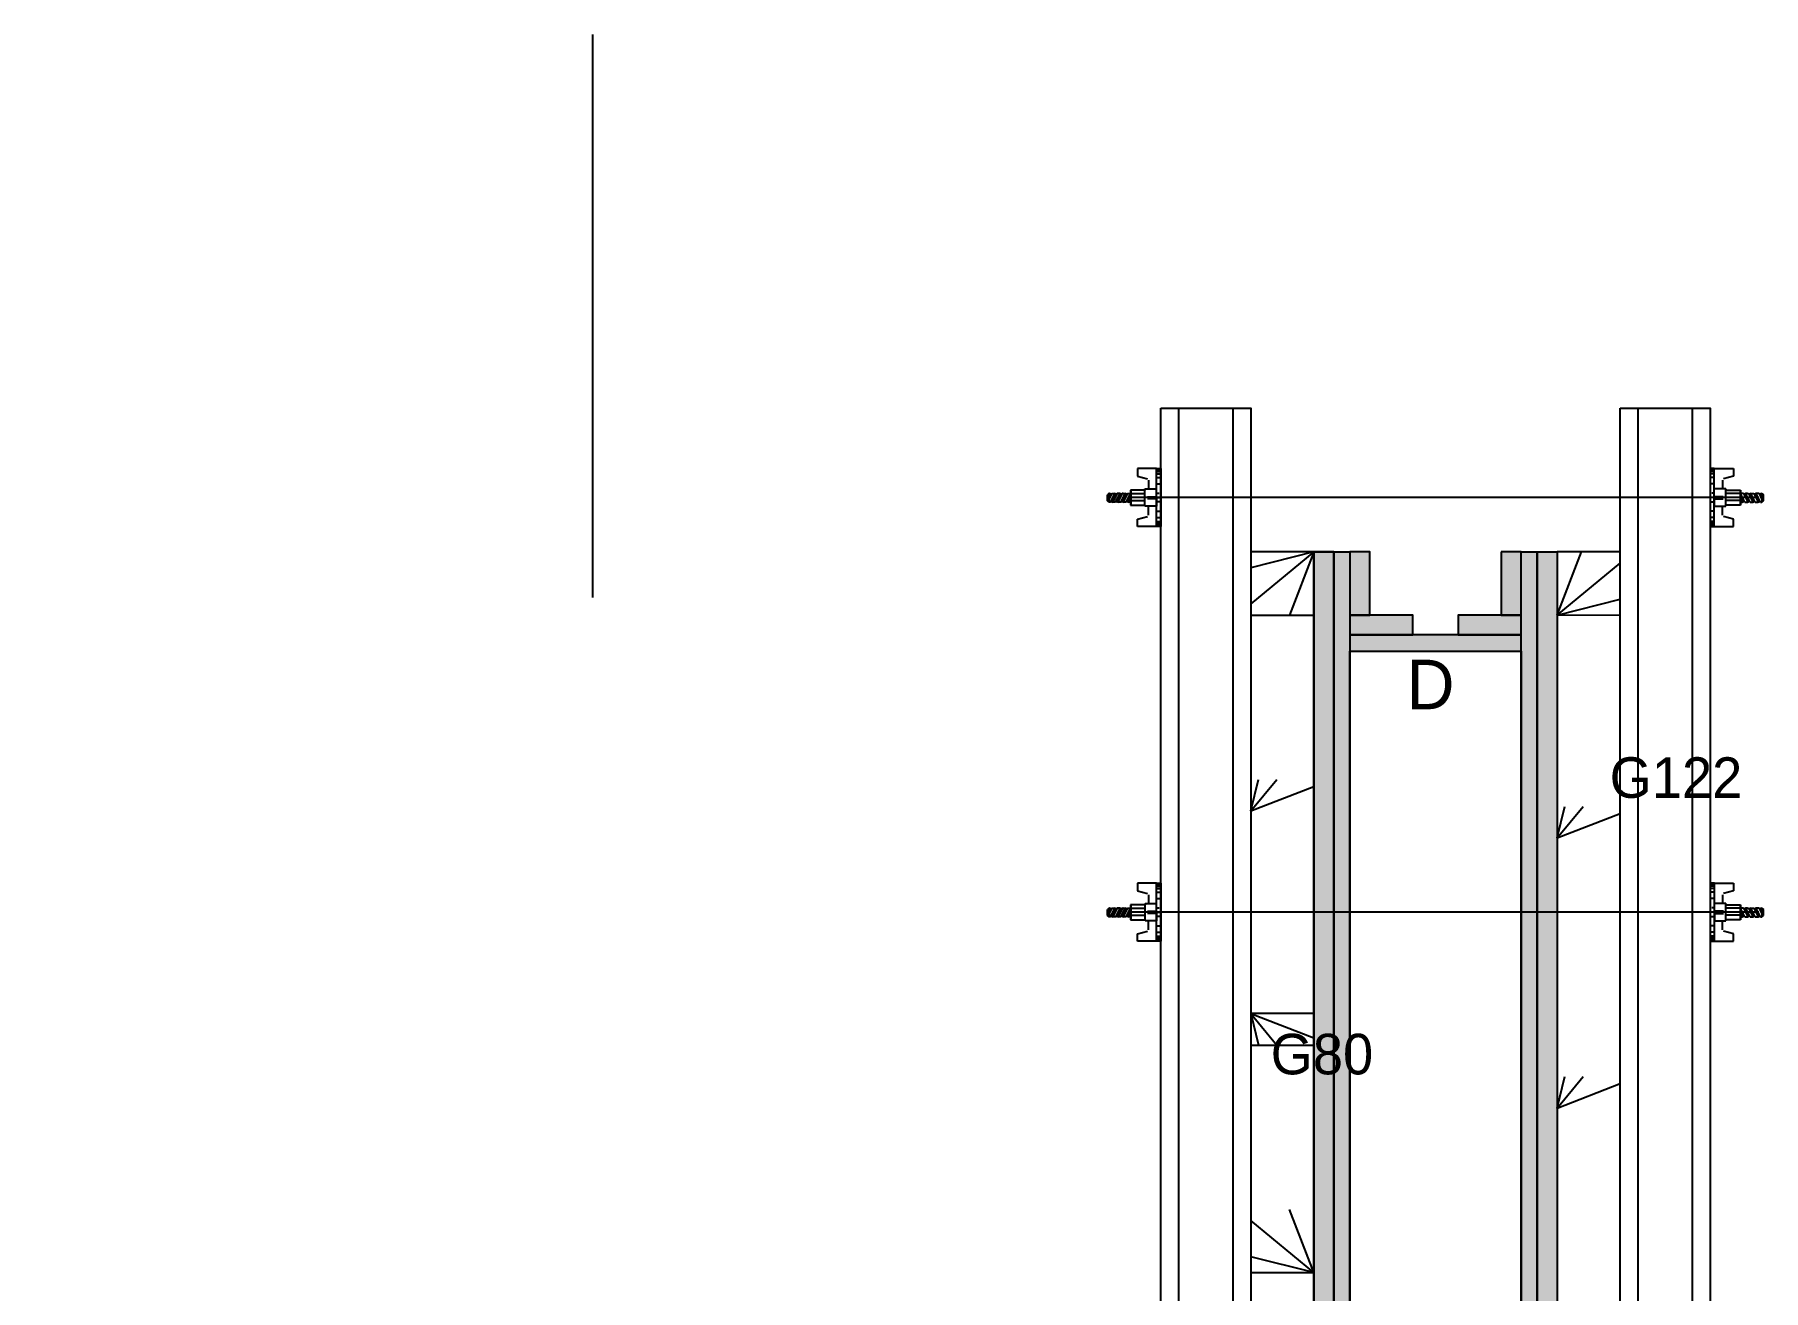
# Model space of a CAD drawing. Header units: metres. Extents: x 15022 to 19580, y 531 to 1202.
# Drawn here: x 15068.7 to 15452.5, y 922.9 to 1201.9 of the extents above; entities that cross this region are included whole.
import ezdxf

# ---------------------------------------------------------------- set-up
doc = ezdxf.new("R2010")
doc.units = ezdxf.units.M
for name, color, linetype in [('CHAPA', 7, 'Continuous'), ('CONCRETO', 7, 'Continuous'), ('Hachura', 7, 'Continuous'), ('Madeira', 7, 'Continuous'), ('Perfil Metálico', 7, 'Continuous'), ('SARRAFO', 7, 'Continuous'), ('TEXTO_GERAL', 7, 'Continuous')]:
    doc.layers.add(name, color=color, linetype=linetype)

msp = doc.modelspace()

# ---------------------------------------------------------------- hatches: boundary and pattern name
at = {"layer": 'Hachura'}
h = msp.add_hatch(color=7, dxfattribs=at)
h.dxf.hatch_style = 1
h.paths.add_polyline_path([(15352.73, 1086.94), (15357.13, 1086.94), (15357.13, 1086.94), (15357.13, 666.94), (15357.13, 666.94), (15352.73, 666.94), (15352.73, 666.94), (15352.73, 1086.94)])
h = msp.add_hatch(color=7, dxfattribs=at)
h.dxf.hatch_style = 1
h.paths.add_polyline_path([(15357.13, 1086.94), (15360.73, 1086.94), (15360.73, 1086.94), (15360.73, 666.94), (15360.73, 666.94), (15357.13, 666.94), (15357.13, 666.94), (15357.13, 1086.94)])
h = msp.add_hatch(color=7, dxfattribs=at)
h.dxf.hatch_style = 1
h.paths.add_polyline_path([(15365.13, 1072.94), (15360.73, 1072.94), (15360.73, 1072.94), (15360.73, 1086.94), (15360.73, 1086.94), (15365.13, 1086.94), (15365.13, 1086.94), (15365.13, 1072.94)])
h = msp.add_hatch(color=7, dxfattribs=at)
h.dxf.hatch_style = 1
h.paths.add_polyline_path([(15398.73, 1072.94), (15394.33, 1072.94), (15394.33, 1072.94), (15394.33, 1086.94), (15394.33, 1086.94), (15398.73, 1086.94), (15398.73, 1086.94), (15398.73, 1072.94)])
h = msp.add_hatch(color=7, dxfattribs=at)
h.dxf.hatch_style = 1
h.paths.add_polyline_path([(15402.33, 606.94), (15398.73, 606.94), (15398.73, 606.94), (15398.73, 1086.94), (15398.73, 1086.94), (15402.33, 1086.94), (15402.33, 1086.94), (15402.33, 606.94)])
h = msp.add_hatch(color=7, dxfattribs=at)
h.dxf.hatch_style = 1
h.paths.add_polyline_path([(15402.33, 1086.94), (15406.73, 1086.94), (15406.73, 1086.94), (15406.73, 606.94), (15406.73, 606.94), (15402.33, 606.94), (15402.33, 606.94), (15402.33, 1086.94)])
h = msp.add_hatch(color=7, dxfattribs=at)
h.dxf.hatch_style = 1
h.paths.add_polyline_path([(15374.73, 1072.94), (15374.73, 1068.54), (15374.73, 1068.54), (15360.73, 1068.54), (15360.73, 1068.54), (15360.73, 1072.94), (15360.73, 1072.94), (15374.73, 1072.94)])
h = msp.add_hatch(color=7, dxfattribs=at)
h.dxf.hatch_style = 1
h.paths.add_polyline_path([(15398.73, 1072.94), (15398.73, 1068.54), (15398.73, 1068.54), (15384.73, 1068.54), (15384.73, 1068.54), (15384.73, 1072.94), (15384.73, 1072.94), (15398.73, 1072.94)])
h = msp.add_hatch(color=7, dxfattribs=at)
h.dxf.hatch_style = 1
h.paths.add_polyline_path([(15398.73, 1064.94), (15398.73, 1068.54), (15398.73, 1068.54), (15360.73, 1068.54), (15360.73, 1068.54), (15360.73, 1064.94), (15360.73, 1064.94), (15398.73, 1064.94)])

# ---------------------------------------------------------------- linework, layer by layer
at = {"layer": 'CHAPA', "color": 7, "lineweight": 25}
for points in [[(15360.73, 1086.94), (15360.73, 666.94), (15357.13, 666.94), (15357.13, 1086.94)], [(15402.33, 606.94), (15398.73, 606.94), (15398.73, 1086.94), (15402.33, 1086.94)], [(15398.73, 1064.94), (15398.73, 1068.54), (15360.73, 1068.54), (15360.73, 1064.94)]]:
    msp.add_lwpolyline(points, close=True, dxfattribs=at)
at = {"layer": 'CONCRETO', "color": 7, "lineweight": 25}
msp.add_lwpolyline([(15068.73, 628.94), (15068.73, 666.94), (15360.73, 666.94), (15360.73, 1064.94), (15398.73, 1064.94), (15398.73, 628.94)], close=True, dxfattribs=at)
at = {"layer": 'Defpoints', "color": 7, "lineweight": 25}
msp.add_line((15192.68, 1076.85), (15192.68, 1201.85), dxfattribs=at)
at = {"layer": 'Hachura', "color": 7, "lineweight": 25}
for p, q in [((15317.82, 1105.47), (15313.57, 1105.47)), ((15313.57, 1105.47), (15313.57, 1103.79)), ((15317.82, 1092.57), (15317.82, 1105.47)), ((15317.82, 1105.47), (15318.73, 1105.47)), ((15318.73, 1105.47), (15318.73, 1092.58)), ((15440.73, 1105.47), (15440.73, 1092.57)), ((15441.63, 1105.47), (15440.73, 1105.47)), ((15441.63, 1092.57), (15441.63, 1105.47)), ((15441.63, 1105.47), (15445.88, 1105.47)), ((15445.88, 1105.47), (15445.88, 1103.79)), ((15313.57, 1103.79), (15315.78, 1103.21)), ((15316.02, 1102.9), (15316.02, 1100.95)), ((15317.8, 1105.33), (15318.73, 1105.33)), ((15317.8, 1105.12), (15318.73, 1105.12)), ((15317.8, 1104.79), (15318.73, 1104.79)), ((15317.8, 1104.32), (15318.73, 1104.32)), ((15317.8, 1103.48), (15318.73, 1103.48)), ((15317.8, 1102.05), (15318.73, 1102.05)), ((15318.73, 1104.52), (15318.73, 1096.7)), ((15441.65, 1105.33), (15440.72, 1105.33)), ((15441.65, 1105.12), (15440.72, 1105.12)), ((15441.65, 1104.78), (15440.72, 1104.78)), ((15441.65, 1104.32), (15440.72, 1104.32)), ((15441.65, 1103.48), (15440.72, 1103.48)), ((15440.73, 1104.52), (15440.73, 1096.7)), ((15441.65, 1102.05), (15440.73, 1102.05)), ((15443.43, 1102.9), (15443.43, 1100.95)), ((15445.88, 1103.79), (15443.67, 1103.21)), ((15307.25, 1099.92), (15306.92, 1099.6)), ((15306.92, 1098.31), (15306.92, 1099.6)), ((15307.25, 1097.99), (15306.92, 1098.31)), ((15307.25, 1099.41), (15307.58, 1100.08)), ((15307.81, 1100.02), (15307.25, 1098.89)), ((15307.25, 1099.67), (15307.37, 1099.92)), ((15307.37, 1099.92), (15307.25, 1099.92)), ((15307.89, 1099.92), (15307.25, 1098.63)), ((15307.25, 1099.92), (15307.25, 1097.99)), ((15307.57, 1097.99), (15307.25, 1097.99)), ((15307.25, 1097.99), (15307.25, 1097.99)), ((15307.57, 1097.99), (15308.54, 1099.92)), ((15307.57, 1097.99), (15308.54, 1099.92)), ((15307.66, 1097.92), (15308.74, 1100.08)), ((15307.89, 1099.92), (15308.54, 1099.92)), ((15308.97, 1100.02), (15307.9, 1097.88)), ((15309.05, 1099.92), (15308.08, 1097.99)), ((15308.73, 1097.99), (15308.08, 1097.99)), ((15308.73, 1097.99), (15309.7, 1099.92)), ((15308.82, 1097.92), (15309.9, 1100.08)), ((15309.7, 1099.92), (15309.05, 1099.92)), ((15310.13, 1100.02), (15309.06, 1097.88)), ((15310.21, 1099.92), (15309.24, 1097.99)), ((15309.89, 1097.99), (15309.24, 1097.99)), ((15309.46, 1097.99), (15309.24, 1097.99)), ((15309.89, 1097.99), (15310.86, 1099.92)), ((15309.98, 1097.92), (15311.07, 1100.08)), ((15310.42, 1099.92), (15310.21, 1099.92)), ((15311.29, 1100.02), (15310.22, 1097.88)), ((15311.37, 1099.92), (15310.41, 1097.99)), ((15311.05, 1097.99), (15310.41, 1097.99)), ((15310.42, 1099.92), (15310.86, 1099.92)), ((15311.05, 1097.99), (15312.02, 1099.92)), ((15311.37, 1099.92), (15312.02, 1099.92)), ((15312.02, 1099.15), (15311.38, 1097.88)), ((15312.02, 1098.89), (15311.57, 1097.99)), ((15312.02, 1097.99), (15311.57, 1097.99)), ((15451.53, 1099.02), (15311.73, 1099.01)), ((15312.02, 1100.7), (15312.02, 1097.34)), ((15315.24, 1100.7), (15312.02, 1100.7)), ((15312.02, 1099.92), (15315.24, 1099.92)), ((15312.02, 1098.38), (15315.24, 1098.38)), ((15312.09, 1100.7), (15312.09, 1097.34)), ((15315.24, 1097.09), (15315.24, 1100.96)), ((15315.24, 1100.96), (15317.82, 1100.96)), ((15315.24, 1100.96), (15315.24, 1100.7)), ((15315.24, 1100.96), (15315.24, 1100.7)), ((15315.82, 1099.22), (15317.82, 1099.22)), ((15317.82, 1098.71), (15315.82, 1098.71)), ((15317.82, 1099.02), (15317.82, 1097.09)), ((15317.82, 1099.02), (15318.73, 1099.02)), ((15317.82, 1097.73), (15317.82, 1098.38)), ((15317.82, 1092.57), (15317.82, 1097.73)), ((15318.14, 1098.06), (15317.93, 1098.06)), ((15317.95, 1100), (15318.38, 1100)), ((15318.58, 1098.06), (15318.14, 1098.06)), ((15441.63, 1099.01), (15440.73, 1099.01)), ((15440.88, 1098.06), (15441.31, 1098.06)), ((15441.5, 1100), (15441.07, 1100)), ((15441.31, 1098.06), (15441.52, 1098.06)), ((15444.21, 1100.96), (15441.63, 1100.96)), ((15443.63, 1099.22), (15441.63, 1099.22)), ((15441.63, 1099.02), (15441.63, 1097.09)), ((15441.63, 1098.71), (15443.63, 1098.71)), ((15441.63, 1097.73), (15441.63, 1098.38)), ((15441.63, 1092.57), (15441.63, 1097.73)), ((15444.21, 1097.09), (15444.21, 1100.96)), ((15444.21, 1100.96), (15444.21, 1100.7)), ((15444.21, 1100.96), (15444.21, 1100.7)), ((15444.21, 1100.7), (15447.43, 1100.7)), ((15447.43, 1099.92), (15444.21, 1099.92)), ((15447.43, 1098.38), (15444.21, 1098.38)), ((15447.36, 1100.7), (15447.36, 1097.34)), ((15447.43, 1100.7), (15447.43, 1097.34)), ((15448.08, 1099.92), (15447.43, 1099.92)), ((15448.4, 1097.99), (15447.43, 1099.92)), ((15447.43, 1099.15), (15448.07, 1097.88)), ((15447.43, 1098.89), (15447.88, 1097.99)), ((15447.43, 1097.99), (15447.88, 1097.99)), ((15448.08, 1099.92), (15449.04, 1097.99)), ((15448.16, 1100.02), (15449.23, 1097.88)), ((15449.47, 1097.92), (15448.39, 1100.08)), ((15448.4, 1097.99), (15449.04, 1097.99)), ((15449.03, 1099.92), (15448.59, 1099.92)), ((15449.56, 1097.99), (15448.59, 1099.92)), ((15449.03, 1099.92), (15449.24, 1099.92)), ((15449.24, 1099.92), (15450.21, 1097.99)), ((15449.32, 1100.02), (15450.39, 1097.88)), ((15450.63, 1097.92), (15449.55, 1100.08)), ((15449.56, 1097.99), (15450.21, 1097.99)), ((15449.75, 1099.92), (15450.4, 1099.92)), ((15450.72, 1097.99), (15449.75, 1099.92)), ((15449.99, 1097.99), (15450.21, 1097.99)), ((15450.4, 1099.92), (15451.37, 1097.99)), ((15450.48, 1100.02), (15451.55, 1097.88)), ((15451.79, 1097.92), (15450.71, 1100.08)), ((15450.72, 1097.99), (15451.37, 1097.99)), ((15451.88, 1097.99), (15450.92, 1099.92)), ((15451.56, 1099.92), (15450.92, 1099.92)), ((15451.88, 1097.99), (15450.92, 1099.92)), ((15451.56, 1099.92), (15452.2, 1098.63)), ((15451.64, 1100.02), (15452.2, 1098.89)), ((15452.2, 1099.41), (15451.87, 1100.08)), ((15451.88, 1097.99), (15452.2, 1097.99)), ((15452.2, 1099.67), (15452.08, 1099.92)), ((15452.08, 1099.92), (15452.2, 1099.92)), ((15452.2, 1099.92), (15452.53, 1099.6)), ((15452.2, 1099.92), (15452.2, 1097.99)), ((15452.2, 1097.99), (15452.53, 1098.31)), ((15452.2, 1097.99), (15452.2, 1097.99)), ((15452.53, 1098.31), (15452.53, 1099.6)), ((15312.02, 1097.34), (15315.24, 1097.34)), ((15313.57, 1094.25), (15315.78, 1094.83)), ((15313.57, 1092.57), (15313.57, 1094.25)), ((15317.82, 1097.09), (15315.24, 1097.09)), ((15316.02, 1095.14), (15316.02, 1097.09)), ((15317.8, 1095.98), (15318.73, 1095.98)), ((15317.8, 1094.57), (15318.73, 1094.57)), ((15441.65, 1095.98), (15440.72, 1095.98)), ((15441.65, 1094.57), (15440.72, 1094.57)), ((15441.63, 1097.09), (15444.21, 1097.09)), ((15443.43, 1095.14), (15443.43, 1097.09)), ((15445.88, 1094.25), (15443.67, 1094.83)), ((15447.43, 1097.34), (15444.21, 1097.34)), ((15445.88, 1092.57), (15445.88, 1094.25)), ((15318.73, 1092.58), (15313.59, 1092.58)), ((15317.8, 1093.72), (15318.73, 1093.72)), ((15317.8, 1093.26), (15318.73, 1093.26)), ((15317.8, 1092.92), (15318.73, 1092.92)), ((15317.8, 1092.71), (15318.73, 1092.71)), ((15441.65, 1093.72), (15440.72, 1093.72)), ((15441.65, 1093.26), (15440.72, 1093.26)), ((15441.65, 1092.92), (15440.72, 1092.92)), ((15441.65, 1092.71), (15440.72, 1092.71)), ((15440.73, 1092.57), (15445.86, 1092.57)), ((15317.83, 1013.38), (15313.57, 1013.38)), ((15313.57, 1013.38), (15313.57, 1011.71)), ((15317.83, 1000.49), (15317.83, 1013.38)), ((15317.83, 1013.38), (15318.73, 1013.38)), ((15318.73, 1013.38), (15318.73, 1000.49)), ((15440.73, 1013.38), (15440.73, 1000.49)), ((15441.64, 1013.38), (15440.73, 1013.38)), ((15441.64, 1000.49), (15441.64, 1013.38)), ((15441.64, 1013.38), (15445.89, 1013.38)), ((15445.89, 1013.38), (15445.89, 1011.71)), ((15313.57, 1011.71), (15315.78, 1011.13)), ((15316.03, 1010.81), (15316.03, 1008.87)), ((15317.81, 1013.25), (15318.74, 1013.25)), ((15317.81, 1013.04), (15318.74, 1013.04)), ((15317.81, 1012.7), (15318.74, 1012.7)), ((15317.81, 1012.24), (15318.74, 1012.24)), ((15317.81, 1011.39), (15318.74, 1011.39)), ((15317.81, 1009.96), (15318.73, 1009.96)), ((15318.73, 1012.43), (15318.73, 1004.62)), ((15441.66, 1013.25), (15440.73, 1013.25)), ((15441.66, 1013.04), (15440.73, 1013.04)), ((15441.66, 1012.7), (15440.73, 1012.7)), ((15440.73, 1012.43), (15440.73, 1004.62)), ((15441.66, 1012.24), (15440.73, 1012.24)), ((15441.66, 1011.39), (15440.73, 1011.39)), ((15441.66, 1009.96), (15440.73, 1009.96)), ((15443.44, 1010.81), (15443.44, 1008.87)), ((15445.89, 1011.71), (15443.68, 1011.13)), ((15307.26, 1007.84), (15306.93, 1007.51)), ((15306.93, 1006.22), (15306.93, 1007.51)), ((15307.26, 1005.9), (15306.93, 1006.22)), ((15307.25, 1007.32), (15307.59, 1008)), ((15307.82, 1007.94), (15307.25, 1006.81)), ((15307.25, 1007.58), (15307.38, 1007.84)), ((15307.38, 1007.84), (15307.25, 1007.84)), ((15307.9, 1007.84), (15307.25, 1006.55)), ((15307.58, 1005.9), (15307.25, 1005.9)), ((15307.26, 1007.84), (15307.26, 1005.9)), ((15307.26, 1005.9), (15307.26, 1005.9)), ((15307.58, 1005.9), (15308.54, 1007.84)), ((15307.58, 1005.9), (15308.54, 1007.84)), ((15307.67, 1005.83), (15308.75, 1008)), ((15307.9, 1007.84), (15308.54, 1007.84)), ((15308.98, 1007.94), (15307.91, 1005.8)), ((15309.06, 1007.84), (15308.09, 1005.9)), ((15308.74, 1005.9), (15308.09, 1005.9)), ((15308.74, 1005.9), (15309.7, 1007.84)), ((15308.83, 1005.83), (15309.91, 1008)), ((15309.7, 1007.84), (15309.06, 1007.84)), ((15310.14, 1007.94), (15309.07, 1005.8)), ((15310.22, 1007.84), (15309.25, 1005.9)), ((15309.9, 1005.9), (15309.25, 1005.9)), ((15309.47, 1005.9), (15309.25, 1005.9)), ((15309.9, 1005.9), (15310.87, 1007.84)), ((15309.99, 1005.83), (15311.07, 1008)), ((15310.43, 1007.84), (15310.22, 1007.84)), ((15311.3, 1007.94), (15310.23, 1005.8)), ((15311.38, 1007.84), (15310.41, 1005.9)), ((15311.06, 1005.9), (15310.41, 1005.9)), ((15310.43, 1007.84), (15310.87, 1007.84)), ((15311.06, 1005.9), (15312.03, 1007.84)), ((15311.38, 1007.84), (15312.03, 1007.84)), ((15312.03, 1007.06), (15311.39, 1005.8)), ((15312.03, 1006.81), (15311.58, 1005.9)), ((15312.03, 1005.9), (15311.58, 1005.9)), ((15451.53, 1006.93), (15311.73, 1006.92)), ((15312.03, 1008.61), (15312.03, 1005.26)), ((15315.25, 1008.61), (15312.03, 1008.61)), ((15312.03, 1007.84), (15315.25, 1007.84)), ((15312.03, 1006.29), (15315.25, 1006.29)), ((15312.09, 1008.61), (15312.09, 1005.26)), ((15315.25, 1005), (15315.25, 1008.87)), ((15315.25, 1008.87), (15317.83, 1008.87)), ((15315.25, 1008.87), (15315.25, 1008.61)), ((15315.25, 1008.87), (15315.25, 1008.61)), ((15315.83, 1007.14), (15317.83, 1007.14)), ((15317.83, 1006.62), (15315.83, 1006.62)), ((15317.83, 1006.94), (15317.83, 1005)), ((15317.83, 1006.93), (15318.73, 1006.93)), ((15317.83, 1005.65), (15317.83, 1006.29)), ((15317.83, 1000.49), (15317.83, 1005.65)), ((15318.15, 1005.98), (15317.94, 1005.98)), ((15317.96, 1007.91), (15318.39, 1007.91)), ((15318.58, 1005.98), (15318.15, 1005.98)), ((15441.64, 1006.93), (15440.73, 1006.93)), ((15440.88, 1005.97), (15441.32, 1005.97)), ((15441.51, 1007.91), (15441.08, 1007.91)), ((15441.32, 1005.97), (15441.53, 1005.97)), ((15444.22, 1008.87), (15441.64, 1008.87)), ((15443.64, 1007.14), (15441.64, 1007.14)), ((15441.64, 1006.93), (15441.64, 1005)), ((15441.64, 1006.62), (15443.64, 1006.62)), ((15441.64, 1005.64), (15441.64, 1006.29)), ((15441.64, 1000.49), (15441.64, 1005.64)), ((15444.22, 1005), (15444.22, 1008.87)), ((15444.22, 1008.87), (15444.22, 1008.61)), ((15444.22, 1008.87), (15444.22, 1008.61)), ((15444.22, 1008.61), (15447.44, 1008.61)), ((15447.44, 1007.84), (15444.22, 1007.84)), ((15447.44, 1006.29), (15444.22, 1006.29)), ((15447.37, 1008.61), (15447.37, 1005.26)), ((15447.44, 1008.61), (15447.44, 1005.26)), ((15448.09, 1007.84), (15447.44, 1007.84)), ((15448.41, 1005.9), (15447.44, 1007.84)), ((15447.44, 1007.06), (15448.07, 1005.8)), ((15447.44, 1006.81), (15447.89, 1005.9)), ((15447.44, 1005.9), (15447.89, 1005.9)), ((15448.09, 1007.84), (15449.05, 1005.9)), ((15448.17, 1007.94), (15449.24, 1005.8)), ((15449.48, 1005.83), (15448.39, 1008)), ((15448.41, 1005.9), (15449.05, 1005.9)), ((15449.03, 1007.84), (15448.6, 1007.84)), ((15449.57, 1005.9), (15448.6, 1007.84)), ((15449.03, 1007.84), (15449.25, 1007.84)), ((15449.25, 1007.84), (15450.21, 1005.9)), ((15449.33, 1007.94), (15450.4, 1005.8)), ((15450.64, 1005.83), (15449.55, 1008)), ((15449.57, 1005.9), (15450.21, 1005.9)), ((15449.76, 1007.84), (15450.41, 1007.84)), ((15450.73, 1005.9), (15449.76, 1007.84)), ((15450, 1005.9), (15450.21, 1005.9)), ((15450.41, 1007.84), (15451.38, 1005.9)), ((15450.49, 1007.94), (15451.56, 1005.8)), ((15451.8, 1005.83), (15450.72, 1008)), ((15450.73, 1005.9), (15451.38, 1005.9)), ((15451.89, 1005.9), (15450.92, 1007.84)), ((15451.57, 1007.84), (15450.92, 1007.84)), ((15451.89, 1005.9), (15450.92, 1007.84)), ((15451.57, 1007.84), (15452.21, 1006.55)), ((15451.65, 1007.94), (15452.21, 1006.81)), ((15452.21, 1007.32), (15451.88, 1008)), ((15451.89, 1005.9), (15452.21, 1005.9)), ((15452.21, 1007.58), (15452.08, 1007.84)), ((15452.08, 1007.84), (15452.21, 1007.84)), ((15452.21, 1007.84), (15452.53, 1007.51)), ((15452.21, 1007.84), (15452.21, 1005.9)), ((15452.21, 1005.9), (15452.53, 1006.22)), ((15452.21, 1005.9), (15452.21, 1005.9)), ((15452.53, 1006.22), (15452.53, 1007.51)), ((15312.03, 1005.26), (15315.25, 1005.26)), ((15313.57, 1002.16), (15315.78, 1002.74)), ((15313.57, 1000.49), (15313.57, 1002.16)), ((15317.83, 1005), (15315.25, 1005)), ((15316.03, 1003.06), (15316.03, 1005)), ((15317.81, 1003.9), (15318.74, 1003.9)), ((15317.81, 1002.48), (15318.74, 1002.48)), ((15441.66, 1003.89), (15440.73, 1003.89)), ((15441.66, 1002.48), (15440.73, 1002.48)), ((15441.64, 1005), (15444.22, 1005)), ((15443.44, 1003.06), (15443.44, 1005)), ((15445.89, 1002.16), (15443.68, 1002.74)), ((15447.44, 1005.26), (15444.22, 1005.26)), ((15445.89, 1000.49), (15445.89, 1002.16)), ((15318.73, 1000.49), (15313.6, 1000.49)), ((15317.81, 1001.64), (15318.74, 1001.64)), ((15317.81, 1001.17), (15318.74, 1001.17)), ((15317.81, 1000.84), (15318.74, 1000.84)), ((15317.81, 1000.63), (15318.74, 1000.63)), ((15441.66, 1001.64), (15440.73, 1001.64)), ((15441.66, 1001.17), (15440.73, 1001.17)), ((15441.66, 1000.84), (15440.73, 1000.84)), ((15441.66, 1000.63), (15440.73, 1000.63)), ((15440.73, 1000.49), (15445.87, 1000.49))]:
    msp.add_line(p, q, dxfattribs=at)
at = {"layer": 'Madeira', "color": 7, "lineweight": 25}
for p, q in [((15352.73, 1086.94), (15338.73, 1075.42)), ((15352.73, 1086.94), (15338.73, 1083.45)), ((15352.73, 1086.94), (15347.3, 1072.94)), ((15406.74, 1072.94), (15412.15, 1086.94)), ((15406.74, 1072.94), (15420.73, 1084.47)), ((15406.74, 1072.94), (15420.74, 1076.44)), ((15338.73, 1029.44), (15344.48, 1036.44)), ((15338.73, 1029.44), (15340.47, 1036.44)), ((15338.73, 1029.44), (15352.73, 1034.86)), ((15406.73, 1023.44), (15412.48, 1030.45)), ((15406.73, 1023.44), (15408.46, 1030.44)), ((15406.73, 1023.44), (15420.72, 1028.89)), ((15338.73, 984.44), (15344.48, 977.44)), ((15338.73, 984.44), (15340.47, 977.44)), ((15338.73, 984.44), (15352.73, 979.01)), ((15406.73, 963.44), (15412.48, 970.45)), ((15406.73, 963.44), (15408.46, 970.44)), ((15406.73, 963.44), (15420.72, 968.89)), ((15352.73, 926.94), (15347.3, 940.94)), ((15352.73, 926.94), (15338.73, 938.45)), ((15352.73, 926.94), (15338.73, 930.42))]:
    msp.add_line(p, q, dxfattribs=at)
for points in [[(15352.73, 1086.94), (15338.73, 1086.94), (15338.73, 1072.94), (15352.73, 1072.94)], [(15352.73, 1086.94), (15338.73, 1086.94), (15338.73, 926.94), (15352.73, 926.94)], [(15406.74, 1072.94), (15420.74, 1072.95), (15420.73, 1086.95), (15406.73, 1086.94)], [(15406.73, 846.94), (15420.73, 846.96), (15420.73, 1086.95), (15406.73, 1086.94)], [(15338.73, 984.44), (15338.73, 977.44), (15352.73, 977.44), (15352.73, 984.44)]]:
    msp.add_lwpolyline(points, close=True, dxfattribs=at)
at = {"layer": 'Perfil Metálico', "color": 7, "lineweight": 25}
for points in [[(15318.73, 1118.87), (15338.73, 1118.87), (15338.73, 674.94), (15318.73, 674.94)], [(15334.73, 674.94), (15322.73, 674.94), (15322.73, 1118.87), (15334.73, 1118.87)], [(15420.73, 1118.87), (15440.73, 1118.87), (15440.73, 568.61), (15420.73, 568.61)], [(15436.73, 568.61), (15424.73, 568.61), (15424.73, 1118.87), (15436.73, 1118.87)]]:
    msp.add_lwpolyline(points, close=True, dxfattribs=at)
at = {"layer": 'SARRAFO', "color": 7, "lineweight": 25}
for points in [[(15352.73, 666.94), (15352.73, 1086.94), (15357.13, 1086.94), (15357.13, 666.94)], [(15352.73, 666.94), (15357.13, 666.94), (15357.13, 1086.94), (15352.73, 1086.94)], [(15360.73, 1086.94), (15360.73, 1072.94), (15365.13, 1072.94), (15365.13, 1086.94)], [(15394.33, 1086.94), (15394.33, 1072.94), (15398.73, 1072.94), (15398.73, 1086.94)], [(15402.33, 606.94), (15402.33, 1086.94), (15406.73, 1086.94), (15406.73, 606.94)], [(15402.33, 606.94), (15402.33, 1086.94), (15406.73, 1086.94), (15406.73, 606.94)], [(15360.73, 1068.54), (15374.73, 1068.54), (15374.73, 1072.94), (15360.73, 1072.94)], [(15384.73, 1068.54), (15398.73, 1068.54), (15398.73, 1072.94), (15384.73, 1072.94)]]:
    msp.add_lwpolyline(points, close=True, dxfattribs=at)

# ---------------------------------------------------------------- texts
at = {"layer": 'TEXTO_GERAL', "color": 7, "lineweight": 25}
for s, height, p in [('D', 11, (15373.33, 1052.01)), ('G122', 9, (15418.4, 1032.34)), ('G80', 9, (15343.15, 970.93))]:
    msp.add_text(s, height=height, dxfattribs=at).set_placement(p)

doc.saveas('drawing.dxf')
